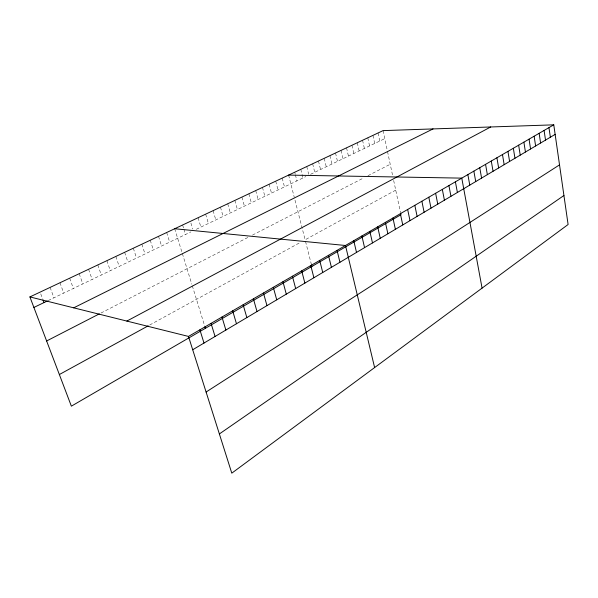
<?xml version="1.0" encoding="UTF-8"?>
<svg xmlns="http://www.w3.org/2000/svg" width="598" height="598" viewBox="0 0 598 598"><rect width="100%" height="100%" fill="white"/><g stroke="black" fill="none" stroke-linecap="round" stroke-linejoin="round"><path stroke-width="0.45" stroke-dasharray="2.99 2.24" d="M149.694 325.006L300.517 242.317M395.719 190.127L305.115 239.805L294.41 197.848M100.972 313.031L248.619 237.085M252.431 235.126L363.517 177.995M367.957 175.707L390.225 164.256M48.146 300.592L190.919 231.889M196.294 229.303L305.907 176.56M310.556 174.324L384.776 138.616M40.746 293.872L42.705 299.097M50.112 287.406L53.947 297.797M59.964 282.764L63.732 293.095M69.66 278.197L73.352 288.46M79.198 273.712L82.816 283.908M88.579 269.294L92.129 279.43M97.81 264.944L101.294 275.02M106.9 260.668L110.316 270.677M115.84 256.452L119.189 266.409M124.646 252.311L127.935 262.201M133.309 248.23L136.538 258.059M141.846 244.208L145.008 253.986M150.248 240.254L153.357 249.964M158.522 236.352L161.572 246.01M166.67 232.517L169.668 242.115M174.698 228.735L182.113 252.767M182.375 253.619L191.786 284.162M192.309 285.851L204.666 325.917M182.614 225.012L183.661 228.458M183.922 229.326L185.5 234.498M190.919 223.054L192.728 229.056M198.088 217.724L200.876 227.105M205.652 214.159L208.396 223.488M213.112 210.646L215.803 219.915M220.468 207.185L223.114 216.401M227.718 203.769L230.312 212.933M234.865 200.405L237.413 209.517M241.913 197.086L244.418 206.153M248.865 193.812L251.324 202.827M255.712 190.583L258.134 199.553M262.477 187.406L264.854 196.316M269.145 184.266L271.485 193.124M275.723 181.164L278.018 189.985M282.211 178.107L284.469 186.875M288.61 175.094L294.186 196.974M305.541 241.48L311.274 263.965M294.739 172.209L295.173 173.943M295.397 174.81L296.929 180.888M300.787 169.361L302.939 177.987M306.759 166.55L308.665 174.272M312.657 163.77L314.742 172.314M318.48 161.026L320.535 169.526M324.236 158.321L326.254 166.775M329.909 155.644L331.897 164.054M335.523 153.006L337.481 161.37M341.062 150.397L342.99 158.717M346.541 147.818L348.432 156.1M351.945 145.269L353.814 153.514M357.29 142.75L359.129 150.958M362.567 140.268L364.376 148.431M367.785 137.809L369.564 145.934M372.943 135.38L374.692 143.468M378.033 132.98L379.76 141.023M383.071 130.611L387.168 149.896M387.511 151.503L392.639 175.64M393.671 180.484L400.391 212.111"/><path stroke-width="0.9" d="M219.376 433.946L563.929 195.501M206.093 392.019L559.526 164.869M192.706 349.763L555.146 134.378M188.482 336.427L553.77 124.84L568.1 224.519L231.792 473.16L188.482 336.427L29.9 296.922L71.364 406.162L400.952 214.719L400.578 212.978M59.359 374.535L148.192 325.828M126.851 321.074L490.696 126.97M46.622 340.98L99.313 313.883M73.704 307.835L433.042 128.921M33.892 307.447L47.324 300.988M29.9 296.922L383.071 130.611L553.77 124.84M288.61 175.094L461.776 178.129L482.07 288.124M174.698 228.735L345.48 245.494L374.617 367.568M43.026 299.972L44.005 302.581M199.889 329.827L204 343.05M204.905 326.717L205.398 328.309M211.049 323.361L215.056 336.487M221.97 317.03L225.872 330.051M232.667 310.833L236.472 323.757M243.139 304.771L246.847 317.59M253.403 298.828L257.013 311.551M263.449 293.005L266.97 305.63M273.301 287.302L276.732 299.83M282.951 281.71L286.293 294.149M292.415 276.231L295.674 288.572M301.691 270.857L304.875 283.108M311.483 264.794L311.902 266.446M310.788 265.587L313.89 277.749M319.706 260.422L322.741 272.494M328.466 255.346L331.419 267.328M337.055 250.375L339.941 262.268M353.754 240.695L356.505 252.423M361.88 235.993L364.563 247.632M369.856 231.374L372.479 242.93M377.689 226.836L380.246 238.31M385.381 222.381L387.885 233.781M392.938 218.001L395.383 229.318M400.361 213.703L402.753 224.938M407.657 209.472L409.996 220.64M414.833 205.323L417.112 216.409M421.882 201.234L424.109 212.245M428.811 197.22L430.994 208.156M435.621 193.274L437.758 204.142M442.326 189.394L444.411 200.188M448.911 185.582L450.952 196.294M455.399 181.822L457.395 192.466M467.86 174.601L469.774 185.111M473.855 171.133L475.724 181.575M479.753 167.717L481.584 178.092M485.569 164.345L487.355 174.661M491.287 161.034L493.044 171.282M496.923 157.767L498.642 167.956M502.477 154.553L504.159 164.674M507.949 151.384L509.593 161.445M513.338 148.259L514.953 158.261M518.653 145.187L520.23 155.129M523.885 142.152L525.433 152.034M529.043 139.162L530.561 148.984M534.134 136.217L535.621 145.979M539.149 133.309L540.599 143.019M544.09 130.446L545.518 140.096M548.964 127.628L550.362 137.219"/></g></svg>
